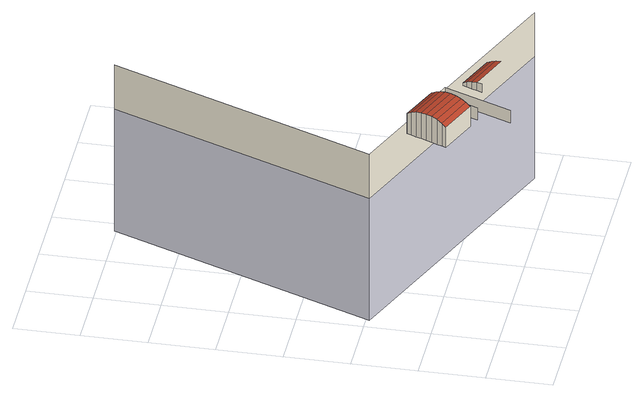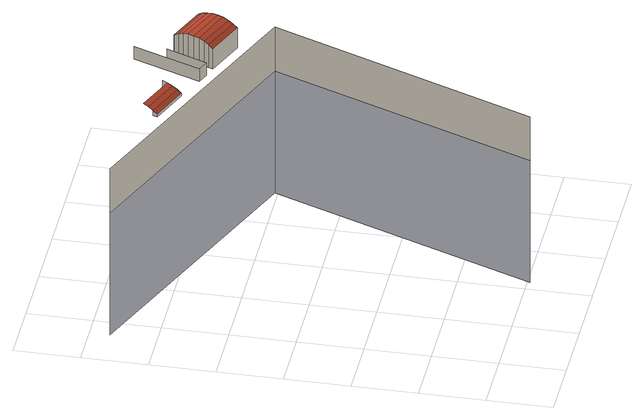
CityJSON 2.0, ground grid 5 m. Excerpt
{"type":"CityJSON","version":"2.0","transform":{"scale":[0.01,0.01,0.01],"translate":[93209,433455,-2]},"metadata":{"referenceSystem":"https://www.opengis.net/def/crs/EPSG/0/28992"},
"CityObjects":{
"building1":{"type":"Building","attributes":{"measuredHeight":21.9},"children":["building1-1"],"geometry":[{"type":"MultiSurface","lod":"2","boundaries":[[[0,1,2,3]],[[1,0,4,5]],[[5,4,6,7]],[[8,9,10,11]],[[7,6,12,13]],[[14,8,11,15]],[[13,12,16,17]],[[17,16,18,19]],[[4,0,3,20]],[[19,18,21,10]],[[6,4,20,22]],[[10,21,23,11]],[[12,6,22,24]],[[11,23,25,15]],[[26,14,15,25]],[[16,12,24,27]],[[27,28,18,16]],[[28,29,21,18]],[[29,30,23,21]],[[31,32,33,34]],[[35,36,37,38]],[[30,26,25,23]],[[36,31,34,37]],[[39,40,41,42]],[[43,44,40,39]],[[45,46,47,48]],[[49,45,48,50]],[[51,49,50,52]],[[53,51,52,54]],[[55,39,42,56]],[[57,43,39,55]],[[48,58,59,50]],[[50,59,60,52]],[[52,60,61,54]],[[62,53,54,61]],[[63,62,61,60]]],"semantics":{"surfaces":[{"type":"WallSurface"},{"type":"RoofSurface"},{"type":"ClosureSurface"}],"values":[0,1,1,0,1,0,1,1,0,1,0,1,0,1,0,0,0,0,0,0,0,0,0,0,2,0,0,0,0,0,2,1,1,1,0,0]}}]},
"building1-1":{"type":"BuildingInstallation","parents":["building1"],"geometry":[{"type":"MultiSurface","lod":"2","boundaries":[[[30,26,25,23]],[[14,8,11,15]],[[12,6,22,24]],[[7,13,64,65]],[[26,14,15,25]],[[29,30,23,21]],[[16,12,24,27]],[[28,29,21,18]],[[8,9,10,11]],[[27,28,18,16]],[[5,7,65,66]],[[0,1,2,3]],[[13,17,67,64]],[[68,67,17,19]],[[1,5,66,2]],[[6,4,20,22]],[[4,0,3,20]],[[9,68,19,10]],[[5,4,6,7]],[[19,18,21,10]],[[7,6,12,13]],[[17,16,18,19]],[[13,12,16,17]],[[11,23,25,15]],[[10,21,23,11]],[[1,0,4,5]]],"semantics":{"surfaces":[{"type":"WallSurface"},{"type":"RoofSurface"}],"values":[0,0,0,0,0,0,0,0,0,0,0,0,0,0,0,0,0,0,1,1,1,1,1,1,1,1]}}]}
},
"vertices":[
[596,326,1674],[293,448,1674],[293,448,1499],[596,326,1499],[609,360,1696],[307,482,1696],[625,398,1713],[322,520,1713],[405,726,1499],[390,688,1499],[390,688,1713],[405,726,1696],[641,439,1724],[339,561,1724],[419,761,1499],[419,761,1674],[659,482,1727],[356,604,1727],[676,525,1724],[373,647,1724],[609,360,1499],[692,566,1713],[625,398,1499],[708,604,1696],[641,439,1499],[722,639,1674],[722,639,1499],[659,482,1499],[676,525,1499],[692,566,1499],[708,604,1499],[815,608,1499],[690,293,1499],[690,293,1607],[815,608,1607],[699,50,1499],[906,572,1499],[906,572,1607],[699,50,1607],[95,978,1118],[911,3019,1118],[911,3019,1499],[95,978,1499],[95,978,56],[911,3019,56],[1073,370,1499],[1056,327,1499],[1056,327,1574],[1073,370,1571],[1090,411,1499],[1090,411,1560],[1105,449,1499],[1105,449,1543],[1119,483,1499],[1119,483,1521],[2163,151,1118],[2163,151,1499],[2163,151,56],[1376,248,1571],[1392,289,1560],[1408,327,1543],[1422,361,1521],[1422,361,1499],[1408,327,1499],
[339,561,1499],[322,520,1499],[307,482,1499],[356,604,1499],[373,647,1499]
]}
